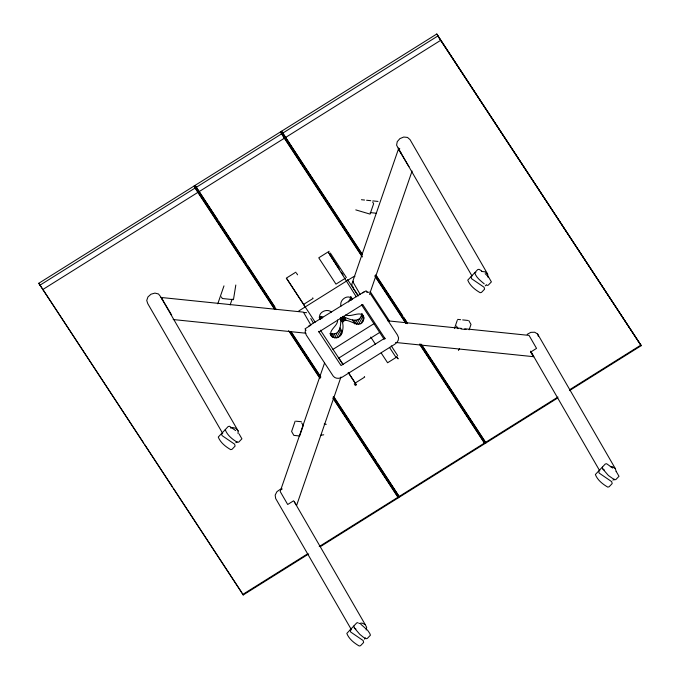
<?xml version="1.0" encoding="UTF-8"?>
<svg xmlns="http://www.w3.org/2000/svg" width="680" height="680" viewBox="0 0 680 680"><rect width="100%" height="100%" fill="white"/><g stroke="black" fill="none" stroke-linecap="round" stroke-linejoin="round"><path stroke-width="1.02" d="M238.068 433.576L238.144 430.967L160.548 296.574L158.499 293.981L154.938 293.097L151.002 294.202L147.942 296.947L146.736 300.45L147.756 303.611L222.708 433.44M333.013 337.433L330.76 333.54C340.263 336.337 341.334 324.445 340.484 318.027L340.306 318.758L342.558 322.651C344.394 329.63 340.85 341.912 331.721 336.566C327.123 330.421 338.546 325.907 337.51 320.025M341.012 306.085C338.963 299.668 348.619 293.275 352.503 299.489L351.152 297.151M305.464 329.962L305.167 332.299L306.247 335.002L333.251 376.15C335.401 378.99 339.532 378.777 342.337 377.085L394.927 344.139L396.993 342.346L398.267 340.111L398.574 337.773L397.486 335.07L370.481 293.922M348.406 301.954L350.336 298.69L350.565 297.083L351.917 299.421M235.807 285.03L233.461 299.668L222.309 298.512L221.365 296.888M345.449 320.212L343.196 316.31C348.636 319.498 360.171 324.02 361.692 314.16L363.945 318.061C361.462 333.225 346.281 314.304 342.558 322.651M366.188 629.986L366.681 627.342L365.126 624.435L294.398 501.925M217.778 303.807L223.975 285.872M230.137 304.921L232.177 299.022M295.188 421.099L291.601 431.477L293.853 435.379L299.65 435.973L303.238 425.595L301.733 423.002M324.53 363.094L280.185 491.495L287.691 504.492L293.59 500.803L296.616 505.41L340.96 377.009M400.962 152.941L398.438 149.099L352.707 281.512L360.213 294.508M369.478 294.423L412.097 171.037M454.495 328.346L457.249 320.374M469.132 329.825L470.993 324.428L468.741 320.526M458.422 350.421L459.569 348.661M353.455 281.214L351.985 283.39L351.934 285.702L353.32 287.419M221.57 433.695L222.088 435.616L234.591 444.167L235.11 446.088L231.999 449.327L230.673 449.633C225.607 446.675 220.464 442.671 218.263 437.062L228.174 426.538L229.5 426.241L235.662 430.584M471.062 276.777L471.571 278.69L484.083 287.249L484.594 289.161L481.483 292.409L480.156 292.706C475.09 289.748 469.956 285.745 467.755 280.135L477.666 269.62L478.992 269.314L481.712 270.878M358.046 622.608L356.719 622.914L346.808 633.428C349.01 639.038 354.144 643.042 359.21 646L360.536 645.702L363.647 642.456L363.137 640.543L350.625 631.983L350.115 630.071L351.245 629.892M598.663 471.172L599.173 473.093L611.685 481.644L612.196 483.565L609.085 486.804L607.759 487.11C602.692 484.151 597.558 480.148 595.357 474.538L605.268 464.015L606.594 463.717L612.748 468.061M235.858 442.731L237.023 441.575M485.341 285.812L486.506 284.648M364.395 639.106L365.559 637.942M612.943 480.208L614.108 479.052M308.72 553.937L243.219 594.966L38.785 283.279L194.03 186.048L275 309.409M276.284 309.604L195.066 185.394L280.5 131.886L362.058 256.13M362.176 254.55L281.546 131.231L436.781 34L641.215 345.678L569.423 390.643M39.916 285.226L195.151 187.994L194.03 186.048M196.197 187.349L281.63 133.832L280.5 131.886M282.668 133.178L437.912 35.947L436.781 34M42.645 289.629L197.88 192.389L274.661 309.366M198.925 191.743L284.359 138.227L362.304 256.972M285.404 137.581L440.64 40.341L641.215 345.678L437.912 35.947L440.64 40.341M286.288 278.146L295.843 272.161M318.758 257.805L329.179 251.277M304.784 306.357L303.637 304.376L313.063 298.477L312.707 297.857M345.406 278.222L335.979 284.121L319.124 258.425M308.805 325.924L363.927 291.907M310.089 325.661L305.031 328.831L306.043 330.37M362.738 292.927L366.112 290.81L367.115 292.349M332.928 349.392L374.008 323.654M338.683 358.139L379.686 332.452M348.262 372.589L356.397 384.99L355.257 383.019L364.675 377.111L364.319 376.49M397.026 356.855L387.6 362.754L381.208 353.013M242.734 594.465L307.522 553.885M319.218 546.558L397.978 497.233L398.454 497.726L320.39 546.626M399.015 496.579L484.449 443.071L484.933 443.564L399.5 497.08L333.293 396.449M420.928 344.054L485.494 442.416L557.948 397.035M569.653 389.708L640.73 345.185M485.494 442.416L485.971 442.918L557.762 397.953M527.17 334.356L530.808 332.358L534.718 332.24L537.642 334.05L615.23 468.443L616.25 471.606M230.562 428.043L232.526 427.49L236.088 428.375L238.144 430.967M486.956 285.43L488.283 285.124L491.394 281.885L488.58 277.015L485.146 273.657M475.881 272.561L474.75 272.74C476.111 277.508 480.598 280.755 484.237 283.866M282.285 488.988L280.304 489.294L276.922 491.691L275.179 495.108L275.647 498.457L351.126 629.196M358.887 623.534L361.853 623.067L365.126 624.435M320.748 435.234L323.714 434.792M610.351 466.692L612.306 466.633L615.23 468.443M320.866 318.869L319.515 316.531L322.881 316.965M304.062 312.46L306.578 312.707M361.437 199.725L364.548 200.039M366.622 200.26L370.762 200.685M372.835 200.897L378.012 201.433M370.166 212.594L376.507 213.248M481.346 271.43L485.112 271.822L487.628 274.04L488.096 277.398M457.598 319.379L460.632 319.694M462.663 319.906L467.729 320.425M171.683 315.087L161.16 297.475L303.425 312.137L310.93 325.133M387.829 320.841L461.592 328.44M464.754 328.763L529.04 335.393L536.545 348.389L530.646 352.078L533.681 356.694L395.624 342.465M461.023 328.993L466.089 329.511M173.17 319.541L305.957 333.225M296.225 421.209L301.401 421.745M324.19 424.091L326.264 424.303M355.784 209.891L370.048 214.106L373.635 203.737L372.7 202.105M366.546 291.703L368.849 292.409M331.44 312.077C326.561 307.606 316.344 313.327 320.51 319.524L319.158 317.186M487.628 274.04L410.04 139.647L407.524 137.428L403.75 137.037L399.925 138.609L397.256 141.635L396.593 145.163L398.149 148.07L399.789 148.75M602.352 467.135L602.862 469.055L604.537 470.194M353.804 626.034L354.314 627.946L355.98 629.085M360.765 624.172L367.633 630.309L369.741 633.386L370.447 635.179L367.336 638.418L366.01 638.724L363.29 637.16L359.856 634.38L354.314 627.946M345.865 314.789C350.854 318.113 362.142 309.102 363.945 318.061M602.862 469.055L608.404 475.49L614.558 479.825L615.885 479.527L618.995 476.289L616.182 471.41M239.097 433.933L241.91 438.812L238.799 442.051L237.473 442.348C232.458 439.425 227.205 435.251 225.258 429.658M408.969 166.702L398.438 149.099M281.546 131.231L361.352 252.815M376.499 275.893L402.713 315.826M403.877 317.602L406.784 322.039M421.931 345.117L485.971 442.918M375.555 274.933L407.55 323.672M374.875 275.655L406.325 323.578M419.73 343.995L484.933 443.564M375.096 276.471L405.926 323.442M419.883 344.709L484.449 443.071M370.099 291.457L388.484 319.473A7.08 5.61 -30 0 1 389.207 321.555M330.344 253.053L346.4 277.593M391.263 345.865L397.664 355.615M353.328 288.303L357.935 295.332M347.548 279.574L358.292 295.953M336.099 264.044L328.542 252.526L356.252 296.786M337.263 265.812L338.427 267.589M329.681 254.507L339.567 269.56M341.317 272.221L343.06 274.881M397.001 357.059L398.166 358.836L395.301 356.269L389.47 347.387M361.497 304.776L384.225 339.397M370.736 337.067L375.385 344.156M296.421 273.046L297.585 274.822M303.637 304.376L286.773 278.69L315.205 322.235M343.043 364.412L338.394 357.323L339.532 359.303M348.279 372.385L355.257 383.019M320.425 330.183L343.026 364.616M354.238 383.843L355.402 385.62M195.066 185.394L217.787 220.005M218.951 221.782L246.33 263.491M247.495 265.268L274.873 306.977M291.185 331.832L320.892 377.094M334.296 397.502L376.236 461.406M377.4 463.182L399.5 497.08M290.827 331.755L320.493 376.95M289.561 331.594L319.855 377.749M333.251 398.157L398.454 497.726M288.626 330.633L320.034 378.488M332.826 397.987L397.978 497.233M161.16 297.475L162.673 299.786M38.785 283.279L143.642 443.029M144.806 444.805L172.184 486.514M173.349 488.291L241.51 592.127M281.63 133.832L284.359 138.227M195.151 187.994L197.88 192.389M530.646 351.152L599.794 470.917M530.672 351.492L533.681 356.694M398.149 148.07L472.048 276.063M456.484 326.077L457.98 328.678M361.87 313.438L363.673 316.548M350.752 296.684L351.653 298.248M361.411 315.767L363.664 319.668M350.336 298.69L351.237 300.245M360.604 317.322L362.856 321.215M359.346 318.673L361.59 322.567M357.748 319.694L360 323.587M355.971 320.288L358.224 324.181M354.186 320.399L356.439 324.3M352.554 320.025L354.807 323.918M343.961 316.472L346.214 320.365M342.372 316.412L344.624 320.314M342.031 317.543L343.825 320.662M340.918 317.322L343.171 321.224M340.476 318.019L342.728 321.912M339.694 329.477L341.947 333.37M338.844 331.015L341.096 334.917M337.552 332.341L339.796 336.243M335.937 333.327L338.19 337.229M334.152 333.888L336.404 337.79M332.367 333.957L334.62 337.858M321.104 316.99L322.005 318.554M329.919 333.447L331.721 336.566M310.769 318.503L313.276 322.839M242.088 593.011L243.219 594.966M340.025 327.87L342.269 331.763M537.642 334.05L538.407 336.421M298.35 311.466A7.08 5.61 -30 0 1 299.803 310.326L352.393 277.389A7.08 5.61 -30 0 1 354.926 276.31M362.686 304.521L318.928 331.933L318.572 331.313L341.046 365.543L384.803 338.138L385.161 338.759L362.686 304.521"/></g></svg>
